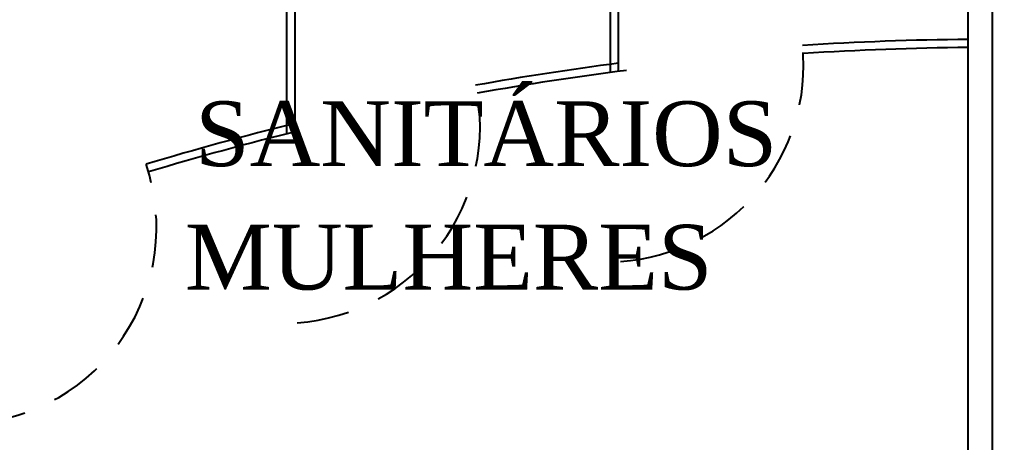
# Model space of a CAD drawing. Header units: millimetres. Extents: x 209.8 to 281.8, y 45 to 110.
# Drawn here: x 224.603 to 227.605, y 89.339 to 90.645 of the extents above; entities that cross this region are included whole.
import ezdxf

# ---------------------------------------------------------------- set-up
doc = ezdxf.new("R2010")
doc.units = ezdxf.units.MM
doc.header["$LTSCALE"] = 0.65
doc.linetypes.add('HIDDEN', pattern=[0.375, 0.25, -0.125])
for name, color, linetype in [('mobiliario', 30, 'Continuous'), ('murodelgado', 1, 'Continuous'), ('murosgrueso', 5, 'Continuous')]:
    doc.layers.add(name, color=color, linetype=linetype)
doc.styles.get("Standard").update_dxf_attribs({"font": 'times.ttf'})

msp = doc.modelspace()

# ---------------------------------------------------------------- linework, layer by layer
at = {"layer": 'mobiliario'}
for p, q in [((226.4263, 90.4808), (226.4263, 91.69)), ((226.4513, 90.4841), (226.4513, 91.6928)), ((225.4281, 90.2916), (225.4281, 91.5235)), ((225.4531, 90.3009), (225.4531, 91.5289))]:
    msp.add_line(p, q, dxfattribs=at)
for radius, start, end in [(9.0383, 90.47676, 93.71799), (9.0133, 90.47676, 93.71545), (9.0383, 97.33386, 100.16257), (9.0133, 97.19645, 100.16027), (9.0383, 103.77343, 106.79443), (9.0133, 103.72234, 106.79219)]:
    msp.add_arc((227.605, 81.5449), radius, start, end, dxfattribs=at)
at = {"layer": 'mobiliario', "linetype": 'HIDDEN'}
for centre, end in [((226.4156, 90.5027), 5.815), ((225.4175, 90.3135), 12.1746), ((224.4194, 90.0024), 18.7839)]:
    msp.add_arc(centre, 0.6064, 273.9762, end, dxfattribs=at)
at = {"layer": 'murodelgado'}
msp.add_line((227.53, 86.9603), (227.53, 91.7579), dxfattribs=at)
at = {"layer": 'murosgrueso'}
msp.add_line((227.605, 86.8853), (227.605, 95.8582), dxfattribs=at)
msp.add_open_spline([(225.83, 96.6494), (225.5359, 96.6064), (225.2402, 96.5614), (223.5596, 96.2932), (222.1575, 96.0206), (218.1382, 94.9129), (215.7108, 93.7871), (213.8666, 91.5579), (213.5985, 91.1648), (213.0251, 90.1059), (212.7721, 89.3932), (212.5184, 88.676)], degree=3, knots=[17.048549, 17.048549, 17.048549, 17.048549, 17.872034, 17.872034, 21.715363, 21.715363, 29.40202, 29.40202, 30.905958, 30.905958, 33.155096, 33.155096, 33.155096, 33.155096], dxfattribs=at)

# ---------------------------------------------------------------- texts
for s, p in [('SANITÁRIOS', (225.1451, 90.192)), ('MULHERES', (225.1132, 89.811))]:
    msp.add_text(s, height=0.2).set_placement(p)

doc.saveas('drawing.dxf')
